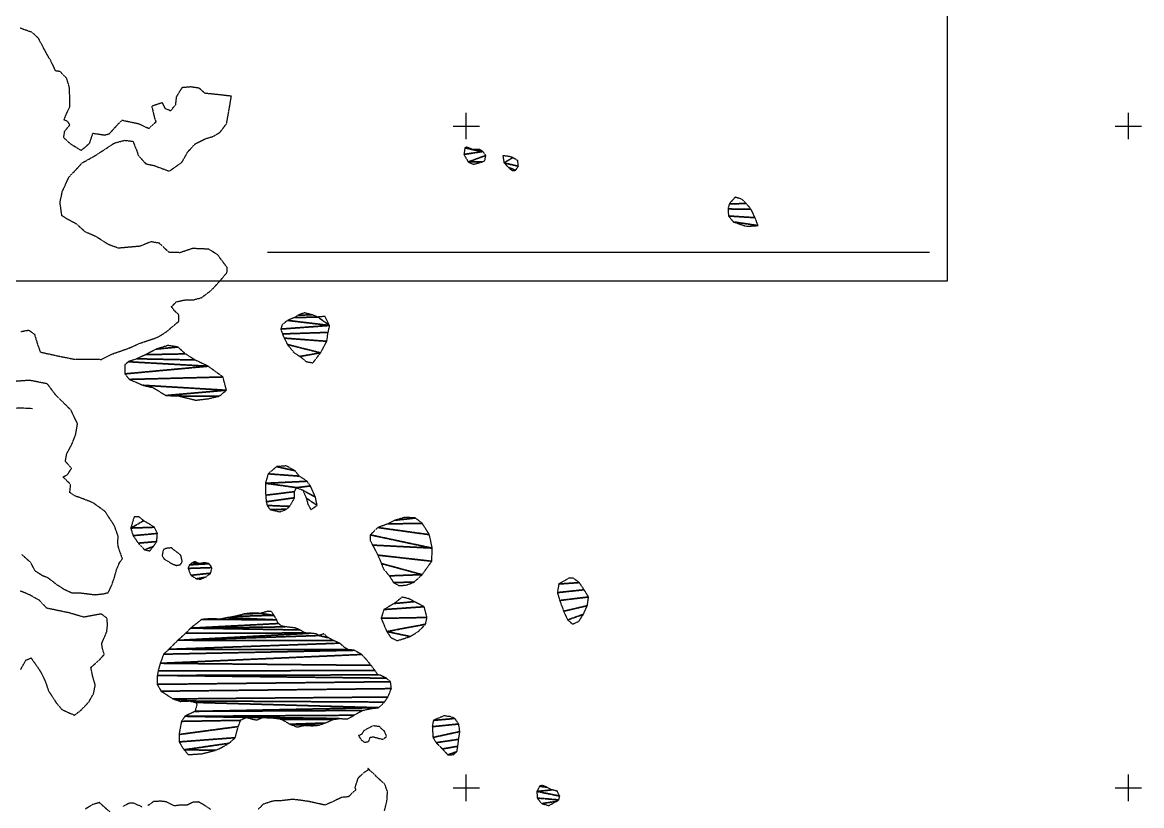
# Model space of a CAD drawing. Header units: metres. Extents: x 615331 to 657292, y 1301217 to 1321009.
# Drawn here: x 636063 to 637753, y 1315869 to 1317052 of the extents above; entities that cross this region are included whole.
import ezdxf

# ---------------------------------------------------------------- set-up
doc = ezdxf.new("R2010")
doc.units = ezdxf.units.M
doc.linetypes.add('HIDDEN', pattern=[0.375, 0.25, -0.125])
for name, color, linetype in [('3', 7, 'Continuous'), ('42', 7, 'Continuous'), ('CIRCULO PI', 2, 'Continuous'), ('CVL_CUADCON_LIN', 8, 'Continuous')]:
    doc.layers.add(name, color=color, linetype=linetype)
picture_1 = doc.add_image_def('image2.jpg', size_in_pixel=(1123, 633))

# ---------------------------------------------------------------- blocks, each defined once
blk = doc.blocks.new('COORD')
at = {"layer": '42', "color": 2, "linetype": 'Continuous'}
for p, q in [((0, -2), (0, 2)), ((-2, 0), (2, 0))]:
    blk.add_line(p, q, dxfattribs=at)
blk = doc.blocks.new('COORD$')
at = {"layer": '42', "color": 2, "linetype": 'Continuous'}
blk.add_blockref('COORD', (0, 0), dxfattribs=at)

msp = doc.modelspace()

# ---------------------------------------------------------------- linework, layer by layer
at = {"layer": '3', "color": 30, "linetype": 'HIDDEN'}
for points in [[(636060.89523, 1316585.04008), (636072.80823, 1316587.20908), (636081.26223, 1316580.95308), (636085.22223, 1316567.78608), (636089.95123, 1316554.11908), (636120.50823, 1316547.35308), (636142.65523, 1316543.03308), (636166.02023, 1316543.30008), (636182.28023, 1316542.97808), (636199.96223, 1316551.56508), (636223.99623, 1316559.97108), (636240.42323, 1316567.27308), (636267.49523, 1316576.47608), (636280.35823, 1316584.50108), (636299.22523, 1316600.47008), (636299.10923, 1316610.63308), (636292.43623, 1316616.65508), (636288.30623, 1316622.45208), (636295.33323, 1316629.90108), (636309.77423, 1316633.11508), (636321.20623, 1316632.99208), (636333.61523, 1316636.18308), (636348.47123, 1316647.53308), (636361.26723, 1316661.40108), (636372.04523, 1316673.97508), (636372.20923, 1316681.85408), (636358.02023, 1316701.00308), (636344.46123, 1316709.48708), (636320.06623, 1316710.47908), (636301.34223, 1316704.16608), (636284.31723, 1316704.73408), (636269.93623, 1316718.54508), (636257.46523, 1316720.68908), (636240.77923, 1316713.89208), (636208.30023, 1316710.97908), (636192.99823, 1316716.39508), (636174.83023, 1316728.12908), (636157.98123, 1316735.56008), (636145.14923, 1316747.10108), (636130.58023, 1316755.06608), (636122.64923, 1316760.05708), (636119.88023, 1316780.09908), (636123.49523, 1316797.16508), (636133.41223, 1316818.36908), (636153.73723, 1316840.19908), (636170.90223, 1316849.54308), (636189.55923, 1316861.69908), (636202.16523, 1316869.97408), (636217.35923, 1316873.95908), (636229.82123, 1316872.57708), (636235.56523, 1316858.92208), (636237.94123, 1316851.07208), (636249.51423, 1316838.49908), (636262.24523, 1316835.85008), (636273.72623, 1316831.40708), (636284.94723, 1316827.47008), (636304.09723, 1316840.90208), (636312.55823, 1316856.24508), (636324.35223, 1316868.83008), (636339.50623, 1316876.37208), (636351.65523, 1316880.06908), (636361.74423, 1316886.28208), (636371.50123, 1316899.35308), (636374.84523, 1316917.94008), (636376.51523, 1316927.36108), (636378.65023, 1316940.59808), (636356.77723, 1316943.14308), (636338.97623, 1316944.97308), (636329.99723, 1316952.74708), (636317.27523, 1316954.63408), (636304.08023, 1316953.46708), (636295.59923, 1316939.90308), (636293.96723, 1316927.17908), (636286.70123, 1316918.45708), (636278.78723, 1316921.92408), (636274.36823, 1316930.76708), (636258.42623, 1316925.50208), (636262.43323, 1316908.27008), (636264.79423, 1316901.69008), (636253.98723, 1316891.65708), (636238.92123, 1316898.59908), (636212.95023, 1316904.14608), (636198.64823, 1316888.73708), (636193.88423, 1316883.34708), (636187.30123, 1316881.49308), (636168.98023, 1316884.33208), (636164.07223, 1316869.28408), (636152.00423, 1316858.47408), (636138.96223, 1316866.20208), (636132.29723, 1316871.46208), (636125.36823, 1316877.73508), (636126.78123, 1316887.40708), (636134.79523, 1316897.40908), (636131.17823, 1316902.70308), (636125.82223, 1316904.67508), (636130.27123, 1316915.39808), (636134.73223, 1316925.10408), (636134.56123, 1316940.09408), (636133.88223, 1316955.07808), (636129.93023, 1316967.48408), (636120.15723, 1316978.04408), (636113.54823, 1316978.47708), (636106.26323, 1316993.63908), (636098.23323, 1317007.26908), (636087.32523, 1317028.23408), (636077.06223, 1317037.26408), (636059.46623, 1317043.41508)], [(636061.95223, 1316248.11908), (636075.03823, 1316236.58008), (636081.78923, 1316223.69908), (636092.79123, 1316216.71008), (636101.21323, 1316213.24908), (636115.04923, 1316202.73508), (636125.79723, 1316195.74308), (636138.30823, 1316190.04208), (636150.24523, 1316190.17808), (636159.65623, 1316189.01508), (636172.62823, 1316187.38508), (636185.56623, 1316188.80408), (636192.91123, 1316190.66608), (636197.62023, 1316200.88408), (636202.04923, 1316213.38508), (636204.97223, 1316224.34508), (636209.41923, 1316235.32208), (636214.17123, 1316241.72908), (636208.66123, 1316257.16608), (636207.05923, 1316264.00808), (636207.68423, 1316275.95808), (636202.17423, 1316291.39508), (636187.95623, 1316313.08408), (636170.02723, 1316326.09208), (636155.22723, 1316332.02208), (636142.73123, 1316336.45208), (636134.54323, 1316341.69508), (636135.92723, 1316353.90708), (636124.36823, 1316365.21008), (636131.18423, 1316368.84508), (636137.42323, 1316378.57208), (636127.90723, 1316388.88108), (636130.06223, 1316400.34008), (636137.02823, 1316413.12508), (636143.45123, 1316428.95208), (636146.30723, 1316445.75508), (636136.42123, 1316466.22408), (636113.81423, 1316488.58008), (636100.66123, 1316505.96308), (636074.18523, 1316511.25008), (636052.86623, 1316509.73608)], [(636060.63423, 1316074.55608), (636068.34723, 1316088.61908), (636076.18523, 1316091.75808), (636087.28923, 1316075.87708), (636091.94423, 1316068.56108), (636097.93723, 1316055.41708), (636102.40523, 1316042.25508), (636113.52623, 1316024.84908), (636123.05423, 1316013.52408), (636141.94323, 1316005.35508), (636151.76123, 1316013.09008), (636163.55823, 1316025.42108), (636170.52723, 1316037.95208), (636173.17523, 1316050.68708), (636169.21223, 1316064.10908), (636166.52123, 1316077.29108), (636180.09323, 1316089.89708), (636186.61523, 1316097.08608), (636183.97323, 1316105.95008), (636182.87023, 1316113.56008), (636190.29223, 1316130.92308), (636191.69423, 1316141.61108), (636190.81623, 1316151.76508), (636182.10523, 1316158.27208), (636155.99923, 1316153.40008), (636133.06323, 1316159.99808), (636099.71023, 1316166.98608), (636089.16323, 1316178.55408), (636073.57023, 1316187.26908), (636059.78923, 1316192.95508)], [(636591.93123, 1315988.74008), (636583.16423, 1315984.51808), (636578.60923, 1315981.44008), (636575.08623, 1315976.08008), (636570.52223, 1315974.52608), (636575.14023, 1315967.69308), (636580.24323, 1315964.42108), (636586.08023, 1315965.72808), (636588.58023, 1315972.09808), (636593.15123, 1315972.63508), (636602.06123, 1315970.15008), (636607.91323, 1315968.91608), (636612.97023, 1315973.01408), (636610.38023, 1315980.62308), (636606.54723, 1315983.90308), (636601.94523, 1315988.19508), (636592.79123, 1315989.15408)], [(636586.42823, 1315923.32608), (636577.74823, 1315917.63808), (636569.66623, 1315909.96208), (636565.09223, 1315895.98908)], [(636609.87723, 1315860.90608), (636613.59423, 1315875.67108), (636614.52323, 1315889.40208), (636610.63923, 1315900.56108), (636586.42823, 1315923.32608), (636584.82823, 1315924.78708)], [(636565.09223, 1315895.98908), (636566.47323, 1315892.65808), (636555.36123, 1315881.91308), (636544.94723, 1315881.08508), (636529.24223, 1315873.36108), (636519.86423, 1315869.49008), (636496.45223, 1315874.68008), (636485.51423, 1315876.39008), (636471.78023, 1315878.08308), (636455.78323, 1315876.20308), (636441.55623, 1315875.60508), (636426.59523, 1315870.68208), (636419.27323, 1315863.26508)], [(636196.95623, 1315857.54608), (636179.32123, 1315873.19308), (636169.17523, 1315870.33408), (636158.03823, 1315863.40108)], [(636243.65623, 1315866.48108), (636232.18523, 1315872.00108), (636225.06523, 1315872.71908), (636215.18823, 1315867.57308)], [(636347.61423, 1315862.81408), (636337.66223, 1315869.36008), (636329.24523, 1315874.13608), (636321.62223, 1315874.08808), (636311.99523, 1315869.45308), (636300.30823, 1315869.12508), (636292.43523, 1315868.31308), (636280.45323, 1315874.33808), (636271.80723, 1315875.30008), (636261.13723, 1315874.72508), (636252.28423, 1315868.31508)]]:
    msp.add_lwpolyline(points, dxfattribs=at)
for points, invisible_edges in [([(636293.00923, 1316254.14708), (636275.97423, 1316255.56508), (636274.00123, 1316246.14808), (636297.09423, 1316251.12208)], 5), ([(636275.97423, 1316255.56508), (636293.00923, 1316254.14708), (636288.15523, 1316258.18308), (636280.79123, 1316257.37408)], 1), ([(636297.09423, 1316251.12208), (636274.00123, 1316246.14808), (636304.55323, 1316237.19008), (636302.45823, 1316246.83508)], 3), ([(636304.55323, 1316237.19008), (636274.00123, 1316246.14808), (636277.08223, 1316241.33808), (636289.32623, 1316234.04408)], 9), ([(636304.55323, 1316237.19008), (636289.32623, 1316234.04408), (636295.44123, 1316231.54108), (636301.27923, 1316232.59408)], 1)]:
    msp.add_3dface(points, dxfattribs=dict(at, invisible_edges=invisible_edges))
at = {"layer": 'CIRCULO PI'}
msp.add_lwpolyline([(636433.32897, 1316705.11842), (637433.32897, 1316705.11842)], dxfattribs=at)
at = {"layer": 'CVL_CUADCON_LIN', "color": 3, "ltscale": 0.5}
msp.add_spline([(635956.88366, 1316513.29423), (635986.14622, 1316490.77812), (636007.53026, 1316478.95713), (636023.28701, 1316475.57973), (636031.16539, 1316470.51363), (636051.42417, 1316469.38777), (636078.43564, 1316468.82484)], degree=3, dxfattribs=at)

# ---------------------------------------------------------------- block references
at = {"layer": '42', "color": 1, "linetype": 'Continuous', "xscale": 10, "yscale": 10}
for p in [(636733.49623, 1316895.48808), (637733.49623, 1316895.48808), (636733.49623, 1315895.48808), (637733.49623, 1315895.48808)]:
    msp.add_blockref('COORD$', p, dxfattribs=at)

# ---------------------------------------------------------------- pictures from other files: only their frames are drawn
at = {"layer": 'CIRCULO PI'}
image = msp.add_image(picture_1, insert=(633770.17231, 1316661.08331), size_in_units=(3689.82738, 2079.84037), dxfattribs=at)
image.dxf.flags = 7

# ---------------------------------------------------------------- meshes
at = {"layer": '3', "color": 30, "linetype": 'HIDDEN'}
mesh = msp.add_polyface(dxfattribs=at)
corners = [(636743.04723, 1316859.89708), (636731.33223, 1316862.55808), (636758.32023, 1316857.02208), (636729.92223, 1316852.63208), (636763.21223, 1316851.23408), (636736.40223, 1316841.27108), (636757.48423, 1316841.25808), (636753.20323, 1316860.26708), (636761.52123, 1316843.59108), (636749.12623, 1316839.13008), (636744.56923, 1316837.80708), (636734.36823, 1316863.60908)]
mesh.append_faces([[corners[k] for k in face] for face in [(1, 0, 11), (6, 5, 10, 9), (0, 2, 7)]], dxfattribs={"vtx0": -1, "color": 30})
mesh.append_faces([[corners[k] for k in face] for face in [(4, 5, 6, 8)]], dxfattribs={"vtx0": -1, "vtx1": -1, "color": 30})
mesh.append_faces([[corners[k] for k in face] for face in [(2, 3, 5, 4)]], dxfattribs={"vtx0": -1, "vtx2": -1, "color": 30})
mesh.append_faces([[corners[k] for k in face] for face in [(0, 1, 3, 2)]], dxfattribs={"vtx0": -1, "vtx2": -1, "vtx3": -1, "color": 30})
mesh = msp.add_polyface(dxfattribs=at)
corners = [(636803.63623, 1316847.88408), (636790.52023, 1316839.85708), (636812.16823, 1316834.76908), (636807.92023, 1316828.62208), (636797.20223, 1316833.07308), (636798.79323, 1316849.35408), (636811.31023, 1316843.14408), (636802.07923, 1316828.55508), (636788.61723, 1316850.76208)]
mesh.append_faces([[corners[k] for k in face] for face in [(1, 0, 5, 8), (3, 4, 7)]], dxfattribs={"vtx0": -1, "color": 30})
mesh.append_faces([[corners[k] for k in face] for face in [(0, 1, 2, 6)]], dxfattribs={"vtx0": -1, "vtx1": -1, "color": 30})
mesh.append_faces([[corners[k] for k in face] for face in [(2, 1, 4, 3)]], dxfattribs={"vtx0": -1, "vtx2": -1, "color": 30})
mesh = msp.add_polyface(dxfattribs=at)
corners = [(637156.22023, 1316778.48208), (637130.57223, 1316777.93508), (637163.68723, 1316769.67408), (637128.88223, 1316770.29208), (637169.67323, 1316757.03708), (637129.51223, 1316759.62708), (637174.12723, 1316745.14608), (637136.72423, 1316750.81608), (637167.52723, 1316744.81608), (637156.61523, 1316743.92908), (637139.60223, 1316787.94808), (637149.79623, 1316785.01508)]
mesh.append_faces([[corners[k] for k in face] for face in [(1, 0, 11, 10), (6, 7, 9, 8)]], dxfattribs={"vtx0": -1, "color": 30})
mesh.append_faces([[corners[k] for k in face] for face in [(0, 1, 3, 2), (2, 3, 5, 4), (4, 5, 7, 6)]], dxfattribs={"vtx0": -1, "vtx2": -1, "color": 30})
mesh = msp.add_polyface(dxfattribs=at)
corners = [(636527.13623, 1316594.18308), (636509.21023, 1316606.93708), (636463.54823, 1316601.84108), (636453.28323, 1316588.76508), (636524.71523, 1316583.73708), (636455.90723, 1316581.42608), (636522.83723, 1316570.24908), (636458.26523, 1316575.10008), (636513.38423, 1316552.86208), (636463.20123, 1316565.50108), (636482.20423, 1316547.42308), (636500.79123, 1316610.14408), (636479.96623, 1316609.90608), (636473.91423, 1316606.02508), (636488.81723, 1316613.31008), (636520.37623, 1316607.82708), (636501.87323, 1316537.73908), (636491.94523, 1316539.65808), (636473.24823, 1316553.16508), (636455.24223, 1316595.14008)]
mesh.append_faces([[corners[k] for k in face] for face in [(1, 0, 15), (8, 10, 17, 16), (12, 11, 14)]], dxfattribs={"vtx0": -1, "color": 30})
mesh.append_faces([[corners[k] for k in face] for face in [(0, 1, 13, 2)]], dxfattribs={"vtx0": -1, "vtx1": -1, "vtx3": -1, "color": 30})
mesh.append_faces([[corners[k] for k in face] for face in [(0, 3, 5, 4), (4, 5, 7, 6), (6, 7, 9, 8), (11, 12, 13, 1)]], dxfattribs={"vtx0": -1, "vtx2": -1, "color": 30})
mesh.append_faces([[corners[k] for k in face] for face in [(0, 2, 19, 3), (8, 9, 18, 10)]], dxfattribs={"vtx0": -1, "vtx3": -1, "color": 30})
mesh = msp.add_polyface(dxfattribs=at)
corners = [(636297.89223, 1316561.57808), (636265.16223, 1316558.40908), (636309.43923, 1316551.29208), (636249.50923, 1316550.09908), (636323.51523, 1316542.05208), (636235.86423, 1316543.84408), (636343.43523, 1316532.62408), (636222.96123, 1316539.37708), (636217.58323, 1316521.02108), (636365.97323, 1316516.36508), (636224.79023, 1316512.71808), (636371.28123, 1316496.35208), (636245.46623, 1316503.80708), (636279.67823, 1316488.44408), (636360.20823, 1316487.33208), (636298.99123, 1316487.64808), (636282.87923, 1316563.94708), (636343.99523, 1316483.58908), (636324.97123, 1316481.33908), (636260.23723, 1316500.41808), (636217.93123, 1316535.00008)]
mesh.append_faces([[corners[k] for k in face] for face in [(1, 0, 16), (14, 15, 18, 17)]], dxfattribs={"vtx0": -1, "color": 30})
mesh.append_faces([[corners[k] for k in face] for face in [(0, 1, 3, 2), (2, 3, 5, 4), (4, 5, 7, 6), (6, 8, 10, 9), (9, 10, 12, 11), (11, 13, 15, 14)]], dxfattribs={"vtx0": -1, "vtx2": -1, "color": 30})
mesh.append_faces([[corners[k] for k in face] for face in [(6, 7, 20, 8), (11, 12, 19, 13)]], dxfattribs={"vtx0": -1, "vtx3": -1, "color": 30})
mesh = msp.add_polyface(dxfattribs=at)
corners = [(636475.03623, 1316374.55508), (636447.02423, 1316380.84208), (636481.22423, 1316366.49508), (636434.19323, 1316370.02308), (636492.99623, 1316358.75308), (636430.03923, 1316355.74608), (636477.35823, 1316349.17208), (636473.87223, 1316343.03408), (636430.49923, 1316337.71008), (636474.23123, 1316333.89108), (636431.37423, 1316327.81008), (636466.76023, 1316320.84608), (636432.70823, 1316322.23508), (636461.47623, 1316316.46608), (636436.84123, 1316316.18408), (636505.71723, 1316334.75908), (636486.80123, 1316345.21508), (636508.14523, 1316322.33608), (636491.76323, 1316333.32908), (636498.15723, 1316351.69708), (636461.48823, 1316382.02308), (636498.82023, 1316315.87708), (636494.15323, 1316324.20908), (636451.86823, 1316312.54508)]
mesh.append_faces([[corners[k] for k in face] for face in [(1, 0, 20), (13, 14, 23), (17, 18, 22, 21)]], dxfattribs={"vtx0": -1, "color": 30})
mesh.append_faces([[corners[k] for k in face] for face in [(4, 5, 6, 19)]], dxfattribs={"vtx0": -1, "vtx1": -1, "vtx2": -1, "color": 30})
mesh.append_faces([[corners[k] for k in face] for face in [(0, 1, 3, 2), (2, 3, 5, 4), (6, 5, 8, 7), (7, 8, 10, 9), (9, 10, 12, 11), (11, 12, 14, 13), (15, 16, 18, 17), (16, 15, 19, 6)]], dxfattribs={"vtx0": -1, "vtx2": -1, "color": 30})
mesh = msp.add_polyface(dxfattribs=at)
corners = [(636246.21723, 1316299.09508), (636226.72123, 1316288.04308), (636262.54323, 1316289.28508), (636266.92323, 1316279.90808), (636230.09723, 1316276.62608), (636265.98523, 1316267.70208), (636238.04823, 1316265.23908), (636261.20323, 1316260.55508), (636247.51523, 1316255.13108), (636239.31823, 1316304.89708), (636254.63523, 1316294.06408), (636255.40223, 1316253.65608), (636231.69523, 1316304.84908)]
mesh.append_faces([[corners[k] for k in face] for face in [(1, 0, 9, 12), (7, 8, 11)]], dxfattribs={"vtx0": -1, "color": 30})
mesh.append_faces([[corners[k] for k in face] for face in [(0, 1, 2, 10)]], dxfattribs={"vtx0": -1, "vtx1": -1, "color": 30})
mesh.append_faces([[corners[k] for k in face] for face in [(2, 1, 4, 3), (3, 4, 6, 5), (5, 6, 8, 7)]], dxfattribs={"vtx0": -1, "vtx2": -1, "color": 30})
mesh = msp.add_polyface(dxfattribs=at)
corners = [(636656.70023, 1316303.19808), (636625.75123, 1316299.79508), (636666.95123, 1316295.18408), (636615.14523, 1316294.33808), (636677.81523, 1316278.03008), (636599.96823, 1316288.82808), (636682.11123, 1316257.75108), (636588.41023, 1316277.77008), (636591.88923, 1316262.31008), (636681.32223, 1316237.92308), (636599.93623, 1316247.15608), (636666.82123, 1316217.68308), (636605.16123, 1316234.51108), (636617.31223, 1316215.84708), (636654.50523, 1316206.36208), (636623.52323, 1316205.75408), (636608.81823, 1316225.65908), (636631.96023, 1316201.02208), (636643.12523, 1316201.91208), (636640.93923, 1316304.28908), (636588.51523, 1316268.62408)]
mesh.append_faces([[corners[k] for k in face] for face in [(1, 0, 19), (14, 15, 17, 18)]], dxfattribs={"vtx0": -1, "color": 30})
mesh.append_faces([[corners[k] for k in face] for face in [(0, 1, 3, 2), (2, 3, 5, 4), (4, 5, 7, 6), (6, 8, 10, 9), (9, 10, 12, 11), (11, 13, 15, 14)]], dxfattribs={"vtx0": -1, "vtx2": -1, "color": 30})
mesh.append_faces([[corners[k] for k in face] for face in [(6, 7, 20, 8), (11, 12, 16, 13)]], dxfattribs={"vtx0": -1, "vtx3": -1, "color": 30})
mesh = msp.add_polyface(dxfattribs=at)
corners = [(636330.49223, 1316234.30308), (636320.06323, 1316235.76308), (636345.23223, 1316234.14208), (636315.25723, 1316232.42808), (636349.33523, 1316228.32208), (636313.25823, 1316227.07808), (636347.61023, 1316219.92308), (636317.39123, 1316216.68308), (636339.26323, 1316213.77108), (636326.06523, 1316211.40008), (636338.10723, 1316235.62208), (636332.16623, 1316210.93008), (636323.35723, 1316237.30808)]
mesh.append_faces([[corners[k] for k in face] for face in [(1, 0, 12), (8, 9, 11), (0, 2, 10)]], dxfattribs={"vtx0": -1, "color": 30})
mesh.append_faces([[corners[k] for k in face] for face in [(2, 3, 5, 4), (4, 5, 7, 6), (6, 7, 9, 8)]], dxfattribs={"vtx0": -1, "vtx2": -1, "color": 30})
mesh.append_faces([[corners[k] for k in face] for face in [(0, 1, 3, 2)]], dxfattribs={"vtx0": -1, "vtx2": -1, "vtx3": -1, "color": 30})
mesh = msp.add_polyface(dxfattribs=at)
corners = [(636904.19523, 1316205.66008), (636873.23123, 1316203.52708), (636911.43123, 1316194.81608), (636871.09423, 1316190.54408), (636918.15923, 1316183.96708), (636874.53223, 1316178.64008), (636916.27823, 1316170.73308), (636880.55923, 1316162.44708), (636910.33123, 1316157.70608), (636886.55123, 1316149.30308), (636889.13023, 1316212.60208), (636895.23123, 1316212.16408), (636903.34223, 1316146.95408), (636893.98923, 1316143.03508)]
mesh.append_faces([[corners[k] for k in face] for face in [(1, 0, 11, 10), (8, 9, 13, 12)]], dxfattribs={"vtx0": -1, "color": 30})
mesh.append_faces([[corners[k] for k in face] for face in [(0, 1, 3, 2), (2, 3, 5, 4), (4, 5, 7, 6), (6, 7, 9, 8)]], dxfattribs={"vtx0": -1, "vtx2": -1, "color": 30})
mesh = msp.add_polyface(dxfattribs=at)
corners = [(636654.84123, 1316176.89108), (636624.39423, 1316174.00208), (636669.91623, 1316169.18608), (636609.00423, 1316164.93208), (636674.16523, 1316152.97208), (636604.83823, 1316151.67208), (636671.99523, 1316142.78408), (636613.44823, 1316131.69608), (636648.83923, 1316124.22408), (636636.47723, 1316183.54108), (636645.89723, 1316181.61608), (636661.95323, 1316132.50508), (636629.35423, 1316117.90308), (636619.65123, 1316122.36608)]
mesh.append_faces([[corners[k] for k in face] for face in [(1, 0, 10, 9), (8, 7, 13, 12)]], dxfattribs={"vtx0": -1, "color": 30})
mesh.append_faces([[corners[k] for k in face] for face in [(6, 7, 8, 11)]], dxfattribs={"vtx0": -1, "vtx1": -1, "color": 30})
mesh.append_faces([[corners[k] for k in face] for face in [(0, 1, 3, 2), (2, 3, 5, 4), (4, 5, 7, 6)]], dxfattribs={"vtx0": -1, "vtx2": -1, "color": 30})
mesh = msp.add_polyface(dxfattribs=at)
corners = [(636443.05923, 1316156.21908), (636422.71123, 1316159.14108), (636384.11423, 1316154.57708), (636447.16923, 1316149.38208), (636372.94523, 1316152.72708), (636333.82823, 1316149.94008), (636449.49223, 1316143.80508), (636317.14023, 1316136.87208), (636460.45123, 1316138.79008), (636482.33523, 1316134.09908), (636490.24223, 1316129.57308), (636309.82023, 1316129.20108), (636498.37723, 1316129.11608), (636297.69123, 1316118.44908), (636510.85123, 1316125.63608), (636532.75323, 1316118.14908), (636542.43523, 1316114.14308), (636284.31023, 1316104.89408), (636555.20423, 1316104.31108), (636564.35923, 1316103.35208), (636276.22623, 1316097.47208), (636575.83523, 1316097.07008), (636271.23223, 1316083.71608), (636589.66223, 1316080.63608), (636595.55723, 1316072.79308), (636268.00223, 1316072.25808), (636600.17423, 1316066.21408), (636266.77523, 1316065.38808), (636612.65823, 1316061.20908), (636619.04523, 1316055.91208), (636266.60823, 1316051.91608), (636620.38223, 1316045.49908), (636272.51923, 1316041.53208), (636615.12723, 1316032.75808), (636290.63623, 1316029.95408), (636609.84023, 1316025.09908), (636315.30523, 1316026.80508), (636601.00023, 1316016.65608), (636324.46823, 1316024.57508), (636323.79223, 1316011.10008), (636576.37823, 1316012.43408), (636563.97223, 1316005.24008), (636308.59323, 1316003.63308), (636542.15023, 1316000.27308), (636425.75323, 1316001.82908), (636533.01023, 1315998.94508), (636454.48723, 1315998.95908), (636520.08523, 1315993.52608), (636467.49423, 1315991.67008), (636489.61323, 1315990.03008), (636392.74523, 1315997.55408), (636303.30623, 1315995.97508), (636388.99423, 1315988.12608), (636299.62123, 1315976.12608), (636384.52823, 1315971.32308), (636299.69323, 1315964.94308), (636375.17923, 1315962.87708), (636307.13923, 1315953.04408), (636354.66323, 1315952.32608), (636510.70423, 1315990.16308), (636444.56423, 1316000.93008), (636401.61123, 1316001.93108), (636398.06723, 1316158.22308), (636362.03323, 1316150.37108), (636524.84823, 1316122.42008), (636474.94723, 1316137.10208), (636507.02323, 1316128.15408), (636518.20423, 1316128.22408), (636550.10323, 1316107.32908), (636584.79523, 1316086.70508), (636604.24423, 1316065.47708), (636589.57323, 1316015.31308), (636553.84423, 1315999.58408), (636500.54423, 1315989.33608), (636477.94023, 1315987.41508), (636417.39023, 1315998.21808), (636411.03123, 1315999.19408), (636362.77223, 1315955.93608), (636334.62223, 1315947.11708), (636313.53923, 1315945.71408), (636326.77323, 1316021.79408), (636301.58723, 1316026.21008), (636348.05223, 1316151.04608), (636409.24023, 1316159.56408), (636433.87223, 1316162.26108), (636439.21023, 1316162.04008), (636454.85323, 1316140.02608)]
mesh.append_faces([[corners[k] for k in face] for face in [(1, 0, 85, 84), (49, 48, 74), (58, 57, 79, 78), (59, 49, 73), (44, 61, 76, 75), (36, 34, 81), (62, 1, 83), (5, 63, 82), (14, 64, 67)]], dxfattribs={"vtx0": -1, "color": 30})
mesh.append_faces([[corners[k] for k in face] for face in [(6, 7, 8, 86), (8, 7, 9, 65), (12, 13, 14, 66), (16, 17, 18, 68), (21, 22, 23, 69), (26, 27, 28, 70), (37, 39, 40, 71), (41, 42, 43, 72), (56, 57, 58, 77)]], dxfattribs={"vtx0": -1, "vtx1": -1, "color": 30})
mesh.append_faces([[corners[k] for k in face] for face in [(33, 34, 36, 35), (44, 42, 61), (47, 48, 49, 59)]], dxfattribs={"vtx0": -1, "vtx1": -1, "vtx2": -1, "color": 30})
mesh.append_faces([[corners[k] for k in face] for face in [(0, 1, 62, 2), (14, 13, 15, 64), (43, 42, 44, 60)]], dxfattribs={"vtx0": -1, "vtx1": -1, "vtx3": -1, "color": 30})
mesh.append_faces([[corners[k] for k in face] for face in [(0, 2, 4, 3), (3, 5, 7, 6), (9, 7, 11, 10), (10, 11, 13, 12), (15, 13, 17, 16), (18, 17, 20, 19), (19, 20, 22, 21), (23, 22, 25, 24), (24, 25, 27, 26), (28, 27, 30, 29), (29, 30, 32, 31), (31, 32, 34, 33), (35, 36, 38, 37), (40, 39, 42, 41), (45, 46, 48, 47), (46, 45, 43, 60), (50, 51, 53, 52), (51, 50, 61, 42), (52, 53, 55, 54), (54, 55, 57, 56)]], dxfattribs={"vtx0": -1, "vtx2": -1, "color": 30})
mesh.append_faces([[corners[k] for k in face] for face in [(3, 4, 63, 5)]], dxfattribs={"vtx0": -1, "vtx2": -1, "vtx3": -1, "color": 30})
mesh.append_faces([[corners[k] for k in face] for face in [(37, 38, 80, 39)]], dxfattribs={"vtx0": -1, "vtx3": -1, "color": 30})
mesh = msp.add_polyface(dxfattribs=at)
corners = [(636716.22123, 1316000.35208), (636683.71323, 1315997.35108), (636722.11923, 1315992.00108), (636682.24823, 1315987.93808), (636723.71723, 1315980.57308), (636683.11523, 1315971.67608), (636722.01323, 1315968.87108), (636687.99423, 1315963.82808), (636720.80923, 1315958.44208), (636697.45823, 1315954.22908), (636719.33723, 1315950.30008), (636705.64623, 1315945.38408), (636699.67723, 1316004.31408), (636709.34223, 1316003.10408), (636714.03023, 1315945.69108)]
mesh.append_faces([[corners[k] for k in face] for face in [(1, 0, 13, 12), (10, 11, 14)]], dxfattribs={"vtx0": -1, "color": 30})
mesh.append_faces([[corners[k] for k in face] for face in [(0, 1, 3, 2), (2, 3, 5, 4), (4, 5, 7, 6), (6, 7, 9, 8), (8, 9, 11, 10)]], dxfattribs={"vtx0": -1, "vtx2": -1, "color": 30})
mesh = msp.add_polyface(dxfattribs=at)
corners = [(636855.38323, 1315896.25508), (636843.93723, 1315897.96208), (636863.03123, 1315892.49008), (636840.17623, 1315890.05908), (636874.52623, 1315883.15808), (636873.29323, 1315877.30508), (636840.49423, 1315880.14808), (636869.49623, 1315874.99308), (636847.15423, 1315871.80308), (636858.10023, 1315868.82208), (636848.24923, 1315899.26008), (636870.92123, 1315890.50708)]
mesh.append_faces([[corners[k] for k in face] for face in [(1, 0, 10), (7, 8, 9)]], dxfattribs={"vtx0": -1, "color": 30})
mesh.append_faces([[corners[k] for k in face] for face in [(2, 3, 4, 11)]], dxfattribs={"vtx0": -1, "vtx1": -1, "color": 30})
mesh.append_faces([[corners[k] for k in face] for face in [(0, 1, 3, 2), (4, 3, 6, 5), (5, 6, 8, 7)]], dxfattribs={"vtx0": -1, "vtx2": -1, "color": 30})

doc.saveas('drawing.dxf')
